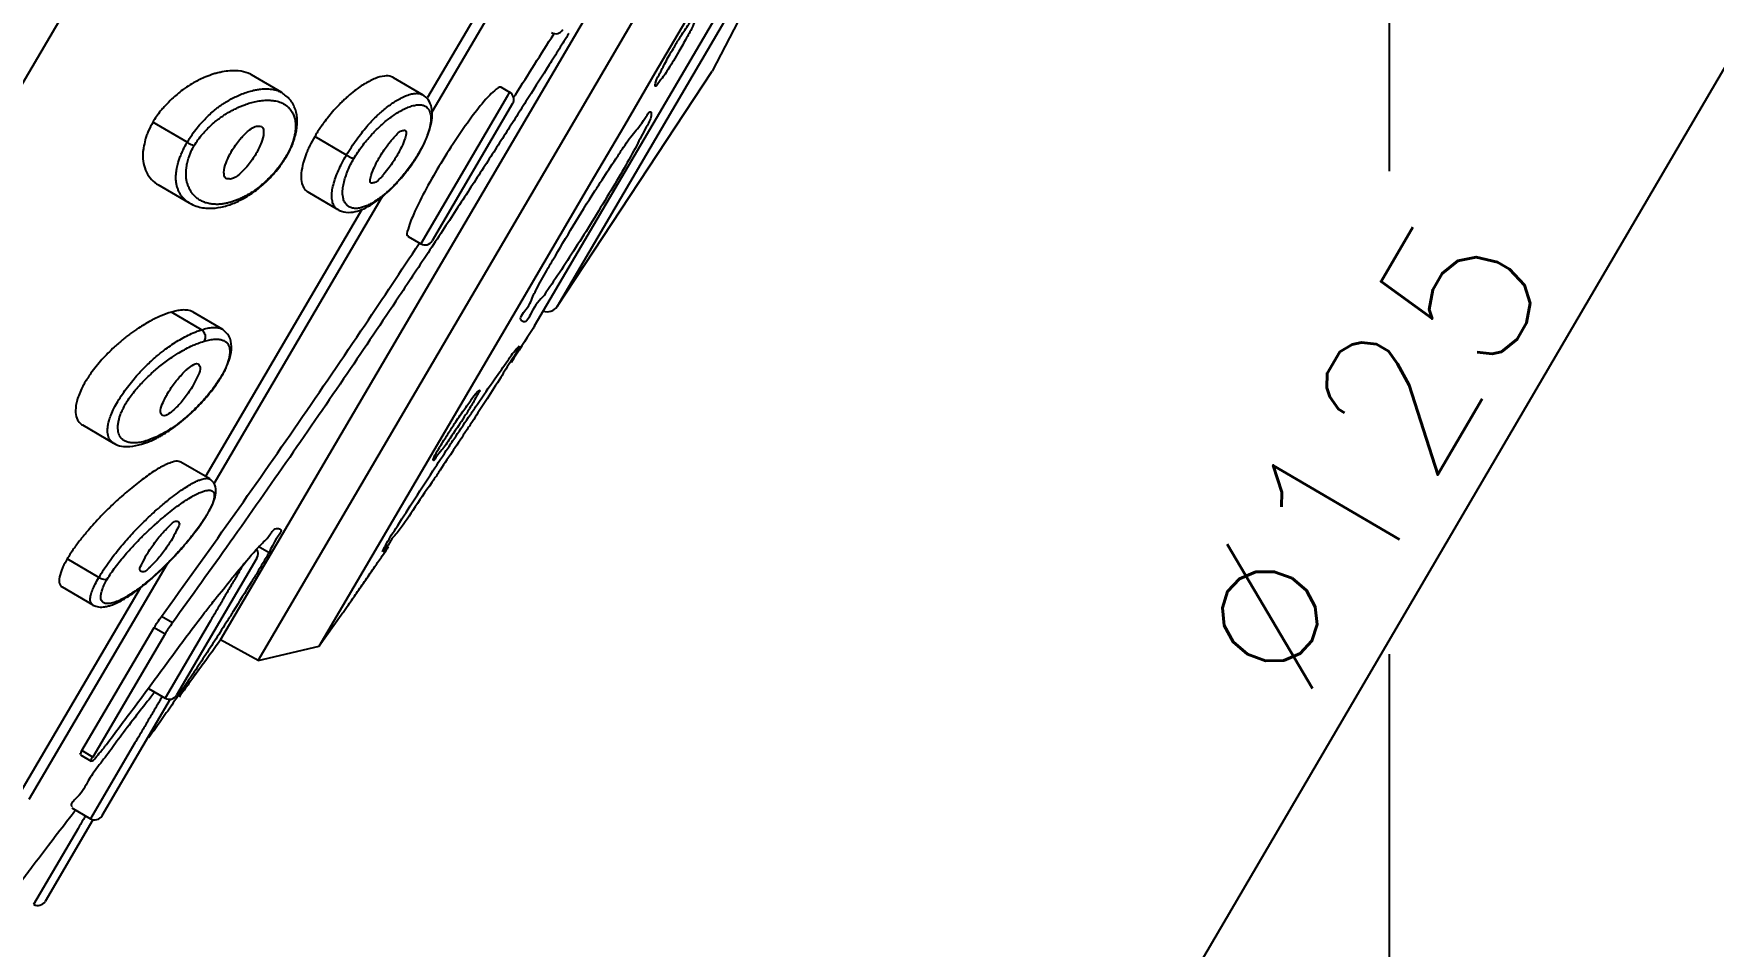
# Model space of a CAD drawing. Extents: x -1802 to -1505, y -7177 to -6757.
# Drawn here: x -1585.62 to -1545.48, y -6949.28 to -6927.46 of the extents above; entities that cross this region are included whole.
import ezdxf

# ---------------------------------------------------------------- set-up
doc = ezdxf.new("R2010")
doc.units = 0
doc.header["$LTSCALE"] = 5
doc.header["$MEASUREMENT"] = 0
doc.layers.add('D', color=2, linetype='CONTINUOUS')
doc.layers.add('DWG', color=7, linetype='CONTINUOUS')
doc.styles.add('GHS', font='romans', dxfattribs={"bigfont": 'ghs'})

msp = doc.modelspace()

# ---------------------------------------------------------------- linework, layer by layer
at = {"layer": 'D', "color": 2}
for p, q in [((-1553.228, -6874.426), (-1553.228, -6930.748)), ((-1581.508, -6990.243), (-1521.352, -6887.538)), ((-1553.228, -6942.29), (-1553.228, -7098.17))]:
    msp.add_line(p, q, dxfattribs=at)
at = {"layer": 'DWG'}
for p, q in [((-1609.812, -6969.491), (-1553.228, -6872.926)), ((-1581.148, -6941.952), (-1563.281, -6911.461)), ((-1573.643, -6934.446), (-1566.161, -6921.677)), ((-1576.091, -6929.325), (-1571.825, -6922.045)), ((-1572.173, -6922.113), (-1576.202, -6928.988)), ((-1566.302, -6922.37), (-1573.108, -6933.985)), ((-1566.302, -6922.37), (-1569.403, -6928.354)), ((-1572.88, -6929.866), (-1569.784, -6924.582)), ((-1570.76, -6928.398), (-1570.028, -6927.149)), ((-1579.687, -6928.868), (-1580.41, -6928.444)), ((-1577.02, -6928.508), (-1576.317, -6928.92)), ((-1573.108, -6933.985), (-1569.403, -6928.354)), ((-1571.489, -6929.643), (-1570.76, -6928.398)), ((-1574.44, -6928.741), (-1574.24, -6928.859)), ((-1574.292, -6928.947), (-1576.363, -6932.482)), ((-1574.169, -6929.132), (-1576.09, -6932.411)), ((-1581.946, -6930.055), (-1582.767, -6929.574)), ((-1572.21, -6930.874), (-1571.489, -6929.643)), ((-1578.141, -6930.362), (-1578.898, -6929.919)), ((-1574.38, -6932.428), (-1572.88, -6929.866)), ((-1579.572, -6930.394), (-1579.572, -6930.394)), ((-1576.412, -6930.324), (-1576.418, -6930.327)), ((-1576.412, -6930.324), (-1576.412, -6930.324)), ((-1573.606, -6933.255), (-1572.21, -6930.874)), ((-1582.646, -6931.066), (-1581.894, -6931.507)), ((-1579.062, -6931.244), (-1578.345, -6931.665)), ((-1577.769, -6931.663), (-1581.508, -6938.044)), ((-1581.3, -6938.215), (-1577.283, -6931.359)), ((-1580.246, -6942.439), (-1574.38, -6932.428)), ((-1576.662, -6932.307), (-1576.363, -6932.482)), ((-1573.941, -6933.827), (-1573.606, -6933.255)), ((-1581.602, -6934.537), (-1582.323, -6934.115)), ((-1581.808, -6934.112), (-1581.105, -6934.524)), ((-1576.824, -6938.747), (-1573.941, -6933.827)), ((-1584.447, -6936.812), (-1583.705, -6937.247)), ((-1583.036, -6937.273), (-1583.034, -6937.272)), ((-1581.406, -6938.103), (-1582.096, -6937.699)), ((-1581.408, -6938.102), (-1581.406, -6938.103)), ((-1581.454, -6938.929), (-1581.466, -6938.942)), ((-1581.454, -6938.929), (-1581.454, -6938.929)), ((-1578.788, -6942.099), (-1576.824, -6938.747)), ((-1579.987, -6939.867), (-1580.246, -6939.715)), ((-1585.719, -6945.756), (-1582.427, -6940.137)), ((-1584.056, -6940.456), (-1584.813, -6940.012)), ((-1580.278, -6939.993), (-1582.199, -6943.272)), ((-1583.072, -6940.712), (-1585.946, -6945.617)), ((-1584.934, -6940.685), (-1584.2, -6941.115)), ((-1578.265, -6941.358), (-1578.788, -6942.099)), ((-1584.459, -6944.597), (-1582.732, -6941.651)), ((-1582.732, -6941.651), (-1582.471, -6941.804)), ((-1582.298, -6941.543), (-1582.559, -6941.389)), ((-1581.411, -6941.531), (-1582.473, -6943.343)), ((-1582.471, -6941.804), (-1584.198, -6944.75)), ((-1580.246, -6942.439), (-1581.148, -6941.952)), ((-1580.246, -6942.439), (-1578.788, -6942.099)), ((-1582.348, -6943.369), (-1583.981, -6946.154)), ((-1582.871, -6943.11), (-1582.473, -6943.343)), ((-1583.193, -6944.414), (-1584.254, -6946.226)), ((-1584.497, -6944.698), (-1584.236, -6944.851)), ((-1584.198, -6944.75), (-1584.459, -6944.597)), ((-1584.703, -6945.963), (-1584.254, -6946.226)), ((-1584.553, -6946.459), (-1585.615, -6948.271)), ((-1584.198, -6946.248), (-1585.341, -6948.199))]:
    msp.add_line(p, q, dxfattribs=at)
for centre, radius, start, end in [((-1573.142, -6927.261), 0.2, 239.6311, 329.6311), ((-1574.341, -6929.031), 0.2, 329.6311, 59.6311), ((-1576.262, -6932.31), 0.2, 239.6311, 329.6311), ((-1573.349, -6933.807), 0.3, 253.0958, 323.6872), ((-1580.45, -6939.892), 0.2, 329.6311, 35.0214), ((-1582.371, -6943.17), 0.2, 239.6311, 329.6311), ((-1584.153, -6946.053), 0.2, 239.6311, 329.6311), ((-1585.514, -6948.098), 0.2, 239.6311, 329.6311)]:
    msp.add_arc(centre, radius, start, end, dxfattribs=at)
for points in [[(-1569.756, -6926.989), (-1569.754, -6926.99), (-1569.774, -6927.08), (-1569.864, -6927.28), (-1570.012, -6927.563), (-1570.196, -6927.889)], [(-1570.192, -6927.584), (-1570.124, -6927.476), (-1569.94, -6927.198), (-1569.812, -6927.03), (-1569.756, -6926.989)], [(-1574.101, -6928.918), (-1573.187, -6927.469)], [(-1572.826, -6927.458), (-1573.059, -6927.83)], [(-1570.328, -6927.812), (-1570.192, -6927.584)], [(-1573.059, -6927.83), (-1573.297, -6928.208), (-1573.787, -6928.983)], [(-1570.767, -6928.713), (-1570.757, -6928.64), (-1570.67, -6928.442), (-1570.519, -6928.15), (-1570.328, -6927.812)], [(-1570.327, -6928.108), (-1570.392, -6928.212), (-1570.571, -6928.486), (-1570.7, -6928.658), (-1570.766, -6928.714), (-1570.767, -6928.713)], [(-1570.196, -6927.889), (-1570.327, -6928.108)], [(-1581.306, -6928.422), (-1581.5, -6928.492), (-1581.785, -6928.63), (-1581.965, -6928.74)], [(-1581.112, -6928.374), (-1581.209, -6928.395), (-1581.306, -6928.422)], [(-1580.41, -6928.444), (-1580.435, -6928.431), (-1580.659, -6928.359), (-1580.923, -6928.348), (-1581.112, -6928.374)], [(-1577.021, -6928.509), (-1577.061, -6928.489), (-1577.232, -6928.474), (-1577.447, -6928.529), (-1577.688, -6928.649), (-1577.941, -6928.822), (-1578.108, -6928.96)], [(-1582.053, -6928.802), (-1582.311, -6929.018)], [(-1581.965, -6928.74), (-1582.053, -6928.802)], [(-1580.895, -6929.021), (-1580.769, -6928.958), (-1580.637, -6928.9), (-1580.5, -6928.852), (-1580.361, -6928.814), (-1580.266, -6928.796)], [(-1580.266, -6928.796), (-1580.218, -6928.789), (-1580.072, -6928.779), (-1579.925, -6928.789), (-1579.788, -6928.822), (-1579.687, -6928.868)], [(-1579.572, -6930.394), (-1579.457, -6930.169), (-1579.35, -6929.847), (-1579.315, -6929.55), (-1579.361, -6929.269), (-1579.492, -6929.035), (-1579.687, -6928.868)], [(-1577.208, -6929.247), (-1577.091, -6929.157), (-1576.972, -6929.077), (-1576.852, -6929.007), (-1576.731, -6928.949), (-1576.611, -6928.908), (-1576.501, -6928.888), (-1576.409, -6928.889), (-1576.337, -6928.91), (-1576.318, -6928.92)], [(-1574.717, -6928.926), (-1574.809, -6929.029), (-1575.15, -6929.457), (-1575.542, -6930.019), (-1575.932, -6930.638), (-1576.277, -6931.245), (-1576.532, -6931.764), (-1576.669, -6932.132), (-1576.668, -6932.303), (-1576.662, -6932.305)], [(-1576.412, -6930.324), (-1576.326, -6930.168), (-1576.2, -6929.889), (-1576.122, -6929.641), (-1576.089, -6929.42), (-1576.106, -6929.221), (-1576.183, -6929.046), (-1576.317, -6928.92)], [(-1574.564, -6928.788), (-1574.717, -6928.926)], [(-1574.515, -6928.754), (-1574.564, -6928.788)], [(-1574.441, -6928.742), (-1574.446, -6928.739), (-1574.515, -6928.754)], [(-1574.244, -6928.865), (-1574.292, -6928.947)], [(-1574.146, -6928.988), (-1574.101, -6928.918)], [(-1582.475, -6929.184), (-1582.553, -6929.274), (-1582.749, -6929.544)], [(-1582.311, -6929.018), (-1582.475, -6929.184)], [(-1581.946, -6930.055), (-1581.83, -6929.875), (-1581.709, -6929.713), (-1581.587, -6929.572), (-1581.466, -6929.447), (-1581.347, -6929.336), (-1581.233, -6929.241), (-1581.196, -6929.213)], [(-1581.777, -6930.132), (-1581.687, -6929.995), (-1581.584, -6929.866), (-1581.475, -6929.748), (-1581.365, -6929.641), (-1581.255, -6929.546), (-1581.149, -6929.464), (-1581.044, -6929.393), (-1580.937, -6929.329), (-1580.862, -6929.288)], [(-1581.196, -6929.213), (-1581.122, -6929.16), (-1581.085, -6929.135)], [(-1581.085, -6929.135), (-1581.011, -6929.088), (-1580.895, -6929.021)], [(-1580.862, -6929.288), (-1580.823, -6929.268), (-1580.701, -6929.21), (-1580.658, -6929.192)], [(-1580.658, -6929.192), (-1580.571, -6929.157), (-1580.437, -6929.113)], [(-1580.437, -6929.113), (-1580.299, -6929.08), (-1580.158, -6929.058), (-1580.013, -6929.051), (-1579.915, -6929.056)], [(-1579.915, -6929.056), (-1579.867, -6929.062), (-1579.73, -6929.096), (-1579.613, -6929.153), (-1579.548, -6929.201)], [(-1579.548, -6929.201), (-1579.52, -6929.227), (-1579.453, -6929.311), (-1579.405, -6929.399), (-1579.374, -6929.492), (-1579.359, -6929.587), (-1579.356, -6929.682), (-1579.363, -6929.784), (-1579.375, -6929.857)], [(-1578.439, -6929.292), (-1578.681, -6929.591), (-1578.83, -6929.808)], [(-1578.274, -6929.115), (-1578.439, -6929.292)], [(-1578.192, -6929.036), (-1578.274, -6929.115)], [(-1578.108, -6928.96), (-1578.192, -6929.036)], [(-1577.395, -6929.41), (-1577.322, -6929.343), (-1577.208, -6929.247)], [(-1576.899, -6929.336), (-1576.782, -6929.271), (-1576.662, -6929.217), (-1576.544, -6929.179)], [(-1576.544, -6929.179), (-1576.435, -6929.161), (-1576.344, -6929.164), (-1576.272, -6929.186), (-1576.22, -6929.22), (-1576.182, -6929.262), (-1576.171, -6929.278)], [(-1576.162, -6929.294), (-1576.154, -6929.311), (-1576.136, -6929.364), (-1576.126, -6929.42), (-1576.122, -6929.481), (-1576.125, -6929.55), (-1576.136, -6929.63), (-1576.156, -6929.722), (-1576.186, -6929.824), (-1576.198, -6929.861)], [(-1576.171, -6929.278), (-1576.162, -6929.294)], [(-1573.787, -6928.983), (-1574.043, -6929.386)], [(-1571.553, -6930.227), (-1571.284, -6929.843), (-1570.996, -6929.466), (-1570.861, -6929.34), (-1570.859, -6929.344)], [(-1582.767, -6929.574), (-1582.874, -6929.789)], [(-1582.749, -6929.544), (-1582.767, -6929.574)], [(-1580.554, -6929.847), (-1580.484, -6929.784), (-1580.353, -6929.692)], [(-1580.353, -6929.692), (-1580.292, -6929.672), (-1580.176, -6929.677)], [(-1580.176, -6929.677), (-1580.16, -6929.687), (-1580.118, -6929.828), (-1580.169, -6930.057), (-1580.302, -6930.335)], [(-1578.141, -6930.362), (-1578.022, -6930.171), (-1577.901, -6929.994), (-1577.775, -6929.829), (-1577.653, -6929.682), (-1577.54, -6929.555), (-1577.432, -6929.445), (-1577.395, -6929.41)], [(-1577.477, -6929.809), (-1577.443, -6929.773), (-1577.342, -6929.676), (-1577.238, -6929.584)], [(-1577.238, -6929.584), (-1577.128, -6929.495), (-1577.014, -6929.412), (-1576.899, -6929.336)], [(-1574.043, -6929.386), (-1574.307, -6929.8)], [(-1570.859, -6929.344), (-1570.861, -6929.427), (-1570.975, -6929.692), (-1571.205, -6930.136)], [(-1582.946, -6929.994), (-1582.989, -6930.187)], [(-1582.874, -6929.789), (-1582.914, -6929.893), (-1582.946, -6929.994)], [(-1582.04, -6930.232), (-1581.946, -6930.055)], [(-1581.946, -6930.055), (-1581.879, -6930.091), (-1581.82, -6930.118), (-1581.777, -6930.132)], [(-1581.867, -6930.314), (-1581.847, -6930.268), (-1581.777, -6930.132)], [(-1580.884, -6930.266), (-1580.696, -6929.998), (-1580.625, -6929.918)], [(-1580.625, -6929.918), (-1580.554, -6929.847)], [(-1579.375, -6929.857), (-1579.382, -6929.895), (-1579.413, -6930.015), (-1579.458, -6930.14), (-1579.516, -6930.27), (-1579.585, -6930.398)], [(-1578.898, -6929.919), (-1579.019, -6930.145)], [(-1578.882, -6929.891), (-1578.898, -6929.919)], [(-1578.83, -6929.808), (-1578.882, -6929.891)], [(-1577.962, -6930.44), (-1577.869, -6930.293), (-1577.768, -6930.151), (-1577.657, -6930.011), (-1577.547, -6929.884), (-1577.477, -6929.809)], [(-1577.35, -6930.415), (-1577.168, -6930.138), (-1577.102, -6930.055)], [(-1577.102, -6930.055), (-1577.037, -6929.979)], [(-1577.037, -6929.979), (-1576.979, -6929.91), (-1576.873, -6929.805)], [(-1576.742, -6929.769), (-1576.732, -6929.774), (-1576.723, -6929.893), (-1576.796, -6930.109), (-1576.938, -6930.384)], [(-1576.873, -6929.805), (-1576.823, -6929.78), (-1576.742, -6929.769)], [(-1576.198, -6929.861), (-1576.226, -6929.937), (-1576.278, -6930.059), (-1576.341, -6930.187), (-1576.418, -6930.327)], [(-1574.307, -6929.8), (-1574.867, -6930.67)], [(-1571.205, -6930.136), (-1571.506, -6930.673), (-1571.867, -6931.289), (-1572.267, -6931.946), (-1572.666, -6932.582), (-1573.052, -6933.176)], [(-1583.001, -6930.278), (-1583.004, -6930.448), (-1582.958, -6930.67), (-1582.863, -6930.863), (-1582.72, -6931.016), (-1582.662, -6931.057)], [(-1582.989, -6930.187), (-1583.001, -6930.278)], [(-1582.204, -6930.757), (-1582.19, -6930.675), (-1582.158, -6930.542), (-1582.144, -6930.495)], [(-1582.144, -6930.495), (-1582.11, -6930.396), (-1582.066, -6930.289)], [(-1582.066, -6930.289), (-1582.04, -6930.232)], [(-1581.911, -6931.123), (-1581.92, -6931.1), (-1581.945, -6931.026), (-1581.963, -6930.946), (-1581.972, -6930.857), (-1581.972, -6930.759), (-1581.96, -6930.649), (-1581.937, -6930.53), (-1581.9, -6930.403)], [(-1581.9, -6930.403), (-1581.867, -6930.314)], [(-1581.006, -6930.926), (-1581.02, -6930.918), (-1581.066, -6930.777), (-1581.016, -6930.545), (-1580.935, -6930.361)], [(-1579.585, -6930.398), (-1579.665, -6930.524), (-1579.755, -6930.648), (-1579.853, -6930.768), (-1579.957, -6930.88), (-1580.063, -6930.983), (-1580.168, -6931.076), (-1580.271, -6931.158), (-1580.372, -6931.23), (-1580.47, -6931.293), (-1580.566, -6931.347), (-1580.659, -6931.393), (-1580.749, -6931.432), (-1580.836, -6931.465), (-1580.921, -6931.492), (-1581.005, -6931.513)], [(-1580.935, -6930.361), (-1580.884, -6930.266)], [(-1580.302, -6930.335), (-1580.489, -6930.604), (-1580.629, -6930.755)], [(-1580.58, -6931.39), (-1580.29, -6931.198), (-1580, -6930.942), (-1579.726, -6930.626), (-1579.572, -6930.394)], [(-1579.578, -6930.392), (-1579.585, -6930.398)], [(-1579.109, -6930.356), (-1579.173, -6930.548)], [(-1579.019, -6930.145), (-1579.068, -6930.253), (-1579.109, -6930.356)], [(-1578.345, -6931.664), (-1578.381, -6931.638), (-1578.441, -6931.564), (-1578.476, -6931.466), (-1578.49, -6931.353), (-1578.483, -6931.225), (-1578.453, -6931.074), (-1578.401, -6930.905), (-1578.33, -6930.728), (-1578.244, -6930.549), (-1578.141, -6930.362)], [(-1578.164, -6930.886), (-1578.107, -6930.732), (-1578.041, -6930.585), (-1577.962, -6930.44)], [(-1578.141, -6930.362), (-1578.066, -6930.403), (-1578.002, -6930.43), (-1577.962, -6930.44)], [(-1577.545, -6931.032), (-1577.553, -6931.028), (-1577.565, -6930.91), (-1577.492, -6930.692), (-1577.403, -6930.511)], [(-1577.403, -6930.511), (-1577.35, -6930.415)], [(-1576.418, -6930.327), (-1576.505, -6930.467), (-1576.593, -6930.598), (-1576.687, -6930.724), (-1576.782, -6930.843), (-1576.877, -6930.953), (-1576.968, -6931.053), (-1577.055, -6931.141), (-1577.138, -6931.218), (-1577.219, -6931.289), (-1577.3, -6931.354), (-1577.328, -6931.375)], [(-1576.938, -6930.384), (-1577.118, -6930.66), (-1577.247, -6930.818)], [(-1576.976, -6931.071), (-1576.742, -6930.802), (-1576.517, -6930.494), (-1576.412, -6930.324)], [(-1572.032, -6930.952), (-1571.705, -6930.453)], [(-1571.705, -6930.453), (-1571.553, -6930.227)], [(-1581.897, -6931.506), (-1581.921, -6931.49), (-1581.996, -6931.432), (-1582.057, -6931.368), (-1582.105, -6931.301), (-1582.142, -6931.232), (-1582.171, -6931.16), (-1582.194, -6931.083), (-1582.209, -6930.999), (-1582.215, -6930.904), (-1582.209, -6930.796), (-1582.204, -6930.757)], [(-1580.629, -6930.755), (-1580.698, -6930.818), (-1580.887, -6930.931), (-1581.006, -6930.926)], [(-1579.173, -6930.548), (-1579.22, -6930.796), (-1579.213, -6930.996), (-1579.157, -6931.152), (-1579.09, -6931.225)], [(-1578.222, -6931.369), (-1578.231, -6931.295), (-1578.229, -6931.175), (-1578.206, -6931.037), (-1578.164, -6930.886)], [(-1577.247, -6930.818), (-1577.305, -6930.887), (-1577.41, -6930.991)], [(-1574.867, -6930.67), (-1575.165, -6931.131)], [(-1582.662, -6931.057), (-1582.646, -6931.066)], [(-1581.851, -6931.237), (-1581.889, -6931.17), (-1581.911, -6931.123)], [(-1581.005, -6931.513), (-1581.09, -6931.528), (-1581.181, -6931.538), (-1581.278, -6931.539), (-1581.379, -6931.529), (-1581.48, -6931.507), (-1581.577, -6931.471), (-1581.665, -6931.424), (-1581.741, -6931.366), (-1581.802, -6931.303), (-1581.851, -6931.237)], [(-1579.09, -6931.225), (-1579.062, -6931.244)], [(-1577.41, -6930.991), (-1577.459, -6931.018), (-1577.545, -6931.032)], [(-1577.418, -6931.463), (-1577.203, -6931.291), (-1577.053, -6931.15)], [(-1577.053, -6931.15), (-1576.976, -6931.071)], [(-1575.165, -6931.131), (-1575.476, -6931.609)], [(-1573.352, -6933.119), (-1573.208, -6932.869), (-1572.723, -6932.054), (-1572.203, -6931.219), (-1572.032, -6930.952)], [(-1581.894, -6931.507), (-1581.728, -6931.582), (-1581.423, -6931.633), (-1581.138, -6931.606), (-1580.861, -6931.523), (-1580.58, -6931.39)], [(-1578.344, -6931.664), (-1578.26, -6931.703), (-1578.037, -6931.729), (-1577.829, -6931.685), (-1577.626, -6931.594), (-1577.418, -6931.463)], [(-1577.443, -6931.456), (-1577.473, -6931.475), (-1577.565, -6931.529), (-1577.659, -6931.575), (-1577.754, -6931.61), (-1577.85, -6931.632), (-1577.946, -6931.636), (-1578.038, -6931.618), (-1578.117, -6931.572), (-1578.177, -6931.498), (-1578.214, -6931.403), (-1578.222, -6931.369)], [(-1577.328, -6931.375), (-1577.384, -6931.416), (-1577.443, -6931.456)], [(-1575.476, -6931.609), (-1575.803, -6932.109)], [(-1575.803, -6932.109), (-1576.145, -6932.63)], [(-1582.559, -6941.389), (-1580.909, -6939.081), (-1579.287, -6936.756), (-1577.696, -6934.417), (-1576.404, -6932.477)], [(-1576.145, -6932.63), (-1576.88, -6933.738), (-1578.123, -6935.587), (-1579.496, -6937.587), (-1580.919, -6939.617), (-1582.298, -6941.543)], [(-1573.602, -6933.567), (-1573.352, -6933.119)], [(-1573.052, -6933.176), (-1573.419, -6933.716)], [(-1573.938, -6934.333), (-1573.958, -6934.32), (-1573.85, -6934.05), (-1573.667, -6933.706)], [(-1573.419, -6933.716), (-1573.723, -6934.131), (-1573.911, -6934.344), (-1573.938, -6934.333)], [(-1573.667, -6933.706), (-1573.602, -6933.567)], [(-1582.323, -6934.115), (-1582.566, -6934.202), (-1582.74, -6934.282)], [(-1582.26, -6934.098), (-1582.323, -6934.115)], [(-1581.808, -6934.112), (-1581.864, -6934.087), (-1581.991, -6934.065), (-1582.143, -6934.075), (-1582.26, -6934.098)], [(-1583.118, -6934.502), (-1583.201, -6934.559)], [(-1582.74, -6934.282), (-1582.829, -6934.329), (-1583.106, -6934.495), (-1583.118, -6934.502)], [(-1581.705, -6934.573), (-1581.653, -6934.554)], [(-1581.653, -6934.554), (-1581.602, -6934.537)], [(-1581.602, -6934.537), (-1581.462, -6934.501), (-1581.333, -6934.483), (-1581.224, -6934.486), (-1581.139, -6934.507), (-1581.105, -6934.524)], [(-1581.602, -6934.537), (-1581.536, -6934.615), (-1581.514, -6934.715), (-1581.54, -6934.812)], [(-1581.002, -6935.418), (-1580.929, -6935.215), (-1580.887, -6934.938), (-1580.948, -6934.686), (-1581.105, -6934.525)], [(-1573.695, -6934.528), (-1574.202, -6935.317)], [(-1573.643, -6934.446), (-1573.695, -6934.528)], [(-1583.491, -6934.781), (-1583.688, -6934.953), (-1583.981, -6935.25), (-1584.248, -6935.577)], [(-1583.297, -6934.628), (-1583.394, -6934.702), (-1583.491, -6934.781)], [(-1583.201, -6934.559), (-1583.297, -6934.628)], [(-1582.568, -6935.082), (-1582.523, -6935.047), (-1582.383, -6934.943), (-1582.235, -6934.844), (-1582.081, -6934.752), (-1581.921, -6934.667), (-1581.758, -6934.594)], [(-1582.212, -6935.129), (-1582.163, -6935.099), (-1582.013, -6935.013), (-1581.855, -6934.933), (-1581.802, -6934.909)], [(-1581.802, -6934.909), (-1581.694, -6934.864), (-1581.54, -6934.812)], [(-1581.758, -6934.594), (-1581.705, -6934.573)], [(-1581.54, -6934.812), (-1581.402, -6934.779), (-1581.274, -6934.763), (-1581.166, -6934.768), (-1581.082, -6934.79), (-1581.019, -6934.827), (-1580.975, -6934.874), (-1580.964, -6934.892)], [(-1580.964, -6934.892), (-1580.947, -6934.93), (-1580.932, -6934.992), (-1580.928, -6935.061), (-1580.933, -6935.138), (-1580.95, -6935.228), (-1580.981, -6935.333), (-1581.028, -6935.453)], [(-1575.176, -6936.56), (-1575.012, -6936.319), (-1574.591, -6935.707), (-1574.287, -6935.275), (-1574.092, -6935.012), (-1574.011, -6934.924)], [(-1574.011, -6934.924), (-1574.052, -6935.018), (-1574.203, -6935.275), (-1574.454, -6935.679), (-1574.779, -6936.188), (-1575.029, -6936.575)], [(-1583.553, -6936.605), (-1583.539, -6936.565), (-1583.487, -6936.441), (-1583.418, -6936.31), (-1583.331, -6936.176), (-1583.23, -6936.041), (-1583.121, -6935.91), (-1583.01, -6935.789), (-1582.902, -6935.679), (-1582.795, -6935.578), (-1582.685, -6935.48), (-1582.569, -6935.384), (-1582.443, -6935.287)], [(-1583.492, -6936.075), (-1583.371, -6935.906), (-1583.246, -6935.748), (-1583.124, -6935.607), (-1583.007, -6935.482), (-1582.893, -6935.368), (-1582.777, -6935.259), (-1582.654, -6935.153), (-1582.568, -6935.082)], [(-1582.443, -6935.287), (-1582.307, -6935.191), (-1582.212, -6935.129)], [(-1581.826, -6935.39), (-1581.689, -6935.349), (-1581.676, -6935.359)], [(-1584.248, -6935.577), (-1584.395, -6935.804)], [(-1582.414, -6936.059), (-1582.23, -6935.787), (-1582.019, -6935.546)], [(-1581.028, -6935.453), (-1581.092, -6935.583), (-1581.171, -6935.718), (-1581.266, -6935.858), (-1581.371, -6935.998), (-1581.48, -6936.13), (-1581.586, -6936.25), (-1581.69, -6936.361), (-1581.797, -6936.467), (-1581.909, -6936.571), (-1582.03, -6936.675), (-1582.164, -6936.781), (-1582.259, -6936.85)], [(-1582.019, -6935.546), (-1581.95, -6935.483)], [(-1581.95, -6935.483), (-1581.826, -6935.39)], [(-1581.676, -6935.359), (-1581.639, -6935.434), (-1581.681, -6935.621), (-1581.807, -6935.877)], [(-1581.193, -6935.762), (-1581.055, -6935.528), (-1581.002, -6935.418)], [(-1584.456, -6935.914), (-1584.576, -6936.222), (-1584.612, -6936.47), (-1584.581, -6936.653), (-1584.501, -6936.772), (-1584.467, -6936.799)], [(-1584.395, -6935.804), (-1584.456, -6935.914)], [(-1583.706, -6937.246), (-1583.729, -6937.231), (-1583.779, -6937.183), (-1583.814, -6937.126), (-1583.836, -6937.061), (-1583.846, -6936.989), (-1583.846, -6936.908), (-1583.835, -6936.814), (-1583.808, -6936.702), (-1583.762, -6936.569), (-1583.694, -6936.417), (-1583.602, -6936.249), (-1583.492, -6936.075)], [(-1582.543, -6936.579), (-1582.581, -6936.506), (-1582.54, -6936.317), (-1582.463, -6936.151)], [(-1582.463, -6936.151), (-1582.414, -6936.059)], [(-1581.807, -6935.877), (-1581.99, -6936.149), (-1582.199, -6936.389), (-1582.266, -6936.452)], [(-1581.839, -6936.521), (-1581.55, -6936.221), (-1581.276, -6935.882), (-1581.193, -6935.762)], [(-1575.556, -6936.78), (-1575.337, -6936.458), (-1575.148, -6936.193), (-1575.018, -6936.028), (-1574.965, -6935.984)], [(-1574.965, -6935.984), (-1574.964, -6935.984), (-1574.991, -6936.06), (-1575.094, -6936.247)], [(-1582.266, -6936.452), (-1582.389, -6936.546), (-1582.527, -6936.59), (-1582.543, -6936.579)], [(-1581.936, -6936.61), (-1581.839, -6936.521)], [(-1575.528, -6937.085), (-1575.176, -6936.56)], [(-1575.094, -6936.247), (-1575.259, -6936.518), (-1575.324, -6936.62)], [(-1584.467, -6936.799), (-1584.447, -6936.812)], [(-1583.597, -6936.94), (-1583.6, -6936.865), (-1583.594, -6936.779), (-1583.574, -6936.679), (-1583.565, -6936.643)], [(-1582.936, -6937.195), (-1583.078, -6937.228), (-1583.209, -6937.241), (-1583.318, -6937.233), (-1583.406, -6937.209), (-1583.473, -6937.172), (-1583.524, -6937.125), (-1583.561, -6937.069), (-1583.584, -6937.008), (-1583.597, -6936.94)], [(-1583.565, -6936.643), (-1583.553, -6936.605)], [(-1582.497, -6937.028), (-1582.407, -6936.972), (-1582.322, -6936.915)], [(-1582.406, -6936.947), (-1582.457, -6936.978)], [(-1582.259, -6936.85), (-1582.307, -6936.883), (-1582.406, -6936.947)], [(-1582.322, -6936.915), (-1582.128, -6936.771)], [(-1582.128, -6936.771), (-1581.936, -6936.61)], [(-1575.462, -6936.833), (-1575.671, -6937.143), (-1575.861, -6937.411), (-1576.003, -6937.593), (-1576.068, -6937.655), (-1576.069, -6937.654)], [(-1575.701, -6937.002), (-1575.556, -6936.78)], [(-1575.324, -6936.62), (-1575.462, -6936.833)], [(-1575.029, -6936.575), (-1575.166, -6936.783), (-1575.31, -6937.002)], [(-1583.705, -6937.246), (-1583.699, -6937.25), (-1583.317, -6937.325), (-1583.034, -6937.273)], [(-1583.036, -6937.273), (-1582.941, -6937.242), (-1582.675, -6937.127), (-1582.586, -6937.08)], [(-1583.034, -6937.272), (-1583.005, -6937.261), (-1582.936, -6937.195)], [(-1582.457, -6936.978), (-1582.616, -6937.065), (-1582.78, -6937.14), (-1582.936, -6937.195)], [(-1582.586, -6937.08), (-1582.497, -6937.028)], [(-1576.073, -6937.908), (-1575.71, -6937.358)], [(-1575.94, -6937.39), (-1575.769, -6937.109), (-1575.701, -6937.002)], [(-1575.31, -6937.002), (-1575.617, -6937.466), (-1575.939, -6937.951)], [(-1575.71, -6937.358), (-1575.528, -6937.085)], [(-1582.43, -6937.751), (-1582.51, -6937.788), (-1582.786, -6937.951), (-1583.1, -6938.177)], [(-1582.098, -6937.702), (-1582.141, -6937.684), (-1582.293, -6937.699), (-1582.43, -6937.751)], [(-1576.069, -6937.654), (-1576.047, -6937.585), (-1575.94, -6937.39)], [(-1582.21, -6938.463), (-1582.043, -6938.345), (-1581.895, -6938.251), (-1581.77, -6938.182), (-1581.671, -6938.136), (-1581.591, -6938.108), (-1581.527, -6938.093), (-1581.475, -6938.088), (-1581.434, -6938.092)], [(-1581.454, -6938.929), (-1581.386, -6938.807), (-1581.293, -6938.586), (-1581.258, -6938.397), (-1581.31, -6938.195), (-1581.409, -6938.104)], [(-1581.434, -6938.092), (-1581.408, -6938.102)], [(-1575.939, -6937.951), (-1576.102, -6938.19), (-1576.556, -6938.856), (-1576.931, -6939.394), (-1577.045, -6939.52)], [(-1576.57, -6938.672), (-1576.073, -6937.908)], [(-1583.429, -6938.446), (-1583.753, -6938.741), (-1583.857, -6938.842)], [(-1583.1, -6938.177), (-1583.429, -6938.446)], [(-1582.384, -6938.597), (-1582.21, -6938.463)], [(-1581.974, -6938.614), (-1581.829, -6938.524), (-1581.706, -6938.459), (-1581.609, -6938.416), (-1581.53, -6938.39), (-1581.467, -6938.377), (-1581.416, -6938.373), (-1581.375, -6938.379), (-1581.344, -6938.392), (-1581.32, -6938.415), (-1581.304, -6938.449), (-1581.298, -6938.496), (-1581.3, -6938.535)], [(-1581.3, -6938.535), (-1581.303, -6938.556), (-1581.32, -6938.63), (-1581.352, -6938.719), (-1581.4, -6938.821), (-1581.466, -6938.942)], [(-1583.857, -6938.842), (-1584.058, -6939.047), (-1584.341, -6939.365)], [(-1582.87, -6939.02), (-1582.715, -6938.877)], [(-1582.715, -6938.877), (-1582.553, -6938.736), (-1582.441, -6938.643)], [(-1581.466, -6938.942), (-1581.547, -6939.073), (-1581.636, -6939.204), (-1581.735, -6939.34), (-1581.84, -6939.474), (-1581.947, -6939.606), (-1582.054, -6939.731), (-1582.158, -6939.848), (-1582.259, -6939.958), (-1582.36, -6940.063), (-1582.464, -6940.166), (-1582.574, -6940.272), (-1582.691, -6940.381)], [(-1582.527, -6939.03), (-1582.474, -6938.985), (-1582.308, -6938.853), (-1582.138, -6938.726), (-1581.974, -6938.614)], [(-1582.441, -6938.643), (-1582.384, -6938.597)], [(-1582.041, -6939.722), (-1581.902, -6939.557), (-1581.755, -6939.371), (-1581.617, -6939.182), (-1581.491, -6938.991), (-1581.454, -6938.929)], [(-1577.281, -6939.846), (-1577.21, -6939.698), (-1576.963, -6939.29), (-1576.57, -6938.672)], [(-1584.341, -6939.365), (-1584.432, -6939.475)], [(-1584.056, -6940.456), (-1583.943, -6940.275), (-1583.82, -6940.096), (-1583.686, -6939.916), (-1583.551, -6939.747), (-1583.421, -6939.592), (-1583.294, -6939.449), (-1583.161, -6939.308), (-1583.019, -6939.165), (-1582.92, -6939.068)], [(-1583.017, -6939.478), (-1582.925, -6939.389), (-1582.781, -6939.253), (-1582.732, -6939.208)], [(-1582.923, -6939.927), (-1582.746, -6939.658), (-1582.538, -6939.398), (-1582.467, -6939.326)], [(-1582.92, -6939.068), (-1582.87, -6939.02)], [(-1582.732, -6939.208), (-1582.682, -6939.163)], [(-1582.682, -6939.163), (-1582.631, -6939.119), (-1582.527, -6939.03)], [(-1582.467, -6939.326), (-1582.345, -6939.203), (-1582.296, -6939.152)], [(-1582.296, -6939.152), (-1582.202, -6939.11), (-1582.164, -6939.122)], [(-1582.164, -6939.122), (-1582.141, -6939.14), (-1582.171, -6939.282), (-1582.286, -6939.511)], [(-1580.058, -6939.549), (-1579.975, -6939.446), (-1579.783, -6939.285), (-1579.753, -6939.29)], [(-1579.739, -6939.294), (-1579.721, -6939.304), (-1579.788, -6939.498), (-1579.987, -6939.867)], [(-1579.753, -6939.29), (-1579.739, -6939.294)], [(-1584.432, -6939.475), (-1584.601, -6939.694), (-1584.75, -6939.91)], [(-1583.854, -6940.495), (-1583.766, -6940.356), (-1583.663, -6940.211), (-1583.545, -6940.06), (-1583.424, -6939.913), (-1583.305, -6939.778), (-1583.187, -6939.651), (-1583.061, -6939.522)], [(-1583.061, -6939.522), (-1583.017, -6939.478)], [(-1582.286, -6939.511), (-1582.461, -6939.778), (-1582.666, -6940.036), (-1582.858, -6940.231)], [(-1582.206, -6939.908), (-1582.053, -6939.736), (-1582.041, -6939.722)], [(-1580.299, -6939.791), (-1580.058, -6939.549)], [(-1578.22, -6941.293), (-1578.092, -6941.108), (-1577.902, -6940.834), (-1577.679, -6940.512), (-1577.462, -6940.199), (-1577.283, -6939.941), (-1577.164, -6939.769)], [(-1577.045, -6939.52), (-1577.182, -6939.737), (-1577.267, -6939.851)], [(-1577.164, -6939.769), (-1577.127, -6939.716)], [(-1584.813, -6940.012), (-1584.914, -6940.206)], [(-1584.765, -6939.933), (-1584.813, -6940.012)], [(-1584.75, -6939.91), (-1584.765, -6939.933)], [(-1583.045, -6940.317), (-1583.067, -6940.3), (-1583.039, -6940.157), (-1582.923, -6939.927)], [(-1582.511, -6940.22), (-1582.359, -6940.069)], [(-1582.359, -6940.069), (-1582.257, -6939.962)], [(-1582.257, -6939.962), (-1582.206, -6939.908)], [(-1580.587, -6940.125), (-1580.589, -6940.128), (-1580.7, -6940.318), (-1580.785, -6940.463)], [(-1580.758, -6940.332), (-1580.299, -6939.791)], [(-1579.987, -6939.867), (-1580.275, -6940.346)], [(-1584.949, -6940.291), (-1585.002, -6940.497), (-1584.984, -6940.633), (-1584.962, -6940.662)], [(-1584.914, -6940.206), (-1584.949, -6940.291)], [(-1584.202, -6941.114), (-1584.207, -6941.111), (-1584.248, -6941.064), (-1584.261, -6940.986), (-1584.247, -6940.882), (-1584.206, -6940.757), (-1584.144, -6940.617), (-1584.056, -6940.456)], [(-1584.056, -6940.456), (-1583.978, -6940.491), (-1583.906, -6940.505), (-1583.854, -6940.495)], [(-1584.005, -6940.878), (-1584, -6940.844), (-1583.969, -6940.735), (-1583.921, -6940.62), (-1583.854, -6940.495)], [(-1583.055, -6940.699), (-1582.958, -6940.621), (-1582.81, -6940.497), (-1582.761, -6940.453)], [(-1582.907, -6940.283), (-1583.002, -6940.327), (-1583.045, -6940.317)], [(-1582.691, -6940.381), (-1582.817, -6940.492), (-1582.949, -6940.601), (-1583.039, -6940.673)], [(-1582.858, -6940.231), (-1582.907, -6940.283)], [(-1582.761, -6940.453), (-1582.661, -6940.363), (-1582.511, -6940.22)], [(-1581.323, -6941.036), (-1580.935, -6940.552)], [(-1580.785, -6940.463), (-1580.832, -6940.543), (-1580.99, -6940.814), (-1581.051, -6940.918)], [(-1580.935, -6940.552), (-1580.758, -6940.332)], [(-1580.275, -6940.346), (-1580.418, -6940.581)], [(-1584.962, -6940.662), (-1584.933, -6940.684)], [(-1583.228, -6940.81), (-1583.378, -6940.906), (-1583.528, -6940.988), (-1583.67, -6941.049), (-1583.791, -6941.08), (-1583.884, -6941.08), (-1583.95, -6941.056), (-1583.992, -6941.01), (-1584.009, -6940.939), (-1584.005, -6940.878)], [(-1583.478, -6940.987), (-1583.386, -6940.932), (-1583.245, -6940.839), (-1583.103, -6940.736)], [(-1583.039, -6940.673), (-1583.085, -6940.708), (-1583.228, -6940.81)], [(-1583.103, -6940.736), (-1583.055, -6940.699)], [(-1581.051, -6940.918), (-1581.185, -6941.146), (-1581.333, -6941.398)], [(-1580.418, -6940.581), (-1580.843, -6941.268)], [(-1584.2, -6941.116), (-1584.099, -6941.155), (-1583.943, -6941.163), (-1583.846, -6941.145)], [(-1583.846, -6941.145), (-1583.799, -6941.132), (-1583.662, -6941.08), (-1583.524, -6941.013), (-1583.478, -6940.987)], [(-1581.954, -6941.855), (-1581.529, -6941.298)], [(-1581.529, -6941.298), (-1581.323, -6941.036)], [(-1580.843, -6941.268), (-1580.983, -6941.492)], [(-1578.265, -6941.358), (-1578.22, -6941.293)], [(-1582.732, -6941.651), (-1582.655, -6941.527), (-1582.559, -6941.389)], [(-1582.298, -6941.543), (-1582.394, -6941.681), (-1582.471, -6941.804)], [(-1581.333, -6941.398), (-1581.411, -6941.531)], [(-1580.983, -6941.492), (-1581.262, -6941.929)], [(-1583.875, -6944.45), (-1583.231, -6943.587), (-1582.59, -6942.722), (-1581.954, -6941.855)], [(-1581.148, -6941.952), (-1581.552, -6942.511)], [(-1581.4, -6942.143), (-1581.537, -6942.354)], [(-1581.262, -6941.929), (-1581.4, -6942.143)], [(-1581.537, -6942.354), (-1581.673, -6942.562), (-1581.809, -6942.766)], [(-1581.552, -6942.511), (-1581.809, -6942.865)], [(-1581.809, -6942.766), (-1582.079, -6943.167)], [(-1581.809, -6942.865), (-1581.902, -6942.992)], [(-1581.809, -6942.865), (-1581.902, -6942.992)], [(-1582.815, -6943.317), (-1583.153, -6943.75), (-1583.514, -6944.226)], [(-1582.722, -6943.196), (-1582.815, -6943.317)], [(-1582.553, -6943.322), (-1582.6, -6943.403)], [(-1582.079, -6943.167), (-1582.345, -6943.555)], [(-1581.902, -6942.992), (-1582.139, -6943.316)], [(-1581.902, -6942.992), (-1582.139, -6943.316)], [(-1582.824, -6943.784), (-1582.96, -6944.017), (-1583.112, -6944.276)], [(-1582.65, -6943.488), (-1582.761, -6943.678), (-1582.824, -6943.784)], [(-1582.6, -6943.403), (-1582.65, -6943.488)], [(-1582.345, -6943.555), (-1582.477, -6943.744), (-1582.608, -6943.93)], [(-1582.608, -6943.93), (-1582.868, -6944.294)], [(-1584.229, -6944.842), (-1584.217, -6944.843), (-1584.137, -6944.769), (-1584.014, -6944.628), (-1583.967, -6944.572)], [(-1583.967, -6944.572), (-1583.921, -6944.512)], [(-1583.921, -6944.512), (-1583.875, -6944.45)], [(-1583.659, -6944.422), (-1583.801, -6944.616)], [(-1583.514, -6944.226), (-1583.659, -6944.422)], [(-1583.112, -6944.276), (-1583.193, -6944.414)], [(-1584.501, -6944.684), (-1584.459, -6944.597)], [(-1584.495, -6944.687), (-1584.501, -6944.684)], [(-1584.198, -6944.75), (-1584.239, -6944.837), (-1584.233, -6944.84)], [(-1584.233, -6944.84), (-1584.229, -6944.842)], [(-1584.079, -6944.984), (-1584.205, -6945.156)], [(-1583.801, -6944.616), (-1583.942, -6944.804), (-1584.079, -6944.984)], [(-1584.205, -6945.156), (-1584.311, -6945.322), (-1584.575, -6945.713), (-1584.7, -6945.928), (-1584.69, -6945.935)], [(-1584.695, -6946.13), (-1584.826, -6946.299)], [(-1584.608, -6946.018), (-1584.695, -6946.13)], [(-1584.375, -6946.155), (-1584.477, -6946.328)], [(-1584.826, -6946.299), (-1585.258, -6946.861), (-1585.647, -6947.371), (-1585.935, -6947.755), (-1586.082, -6947.96)], [(-1584.477, -6946.328), (-1584.553, -6946.459)]]:
    msp.add_spline(points, degree=3, dxfattribs=at)

# ---------------------------------------------------------------- texts
at = {"layer": 'D', "insert": (-1553.803, -6937.501), "char_height": 3.5, "attachment_point": 5, "rotation": 59.6418, "style": 'GHS'}
msp.add_mtext('\\A1;%%c125', dxfattribs=at)

doc.saveas('drawing.dxf')
